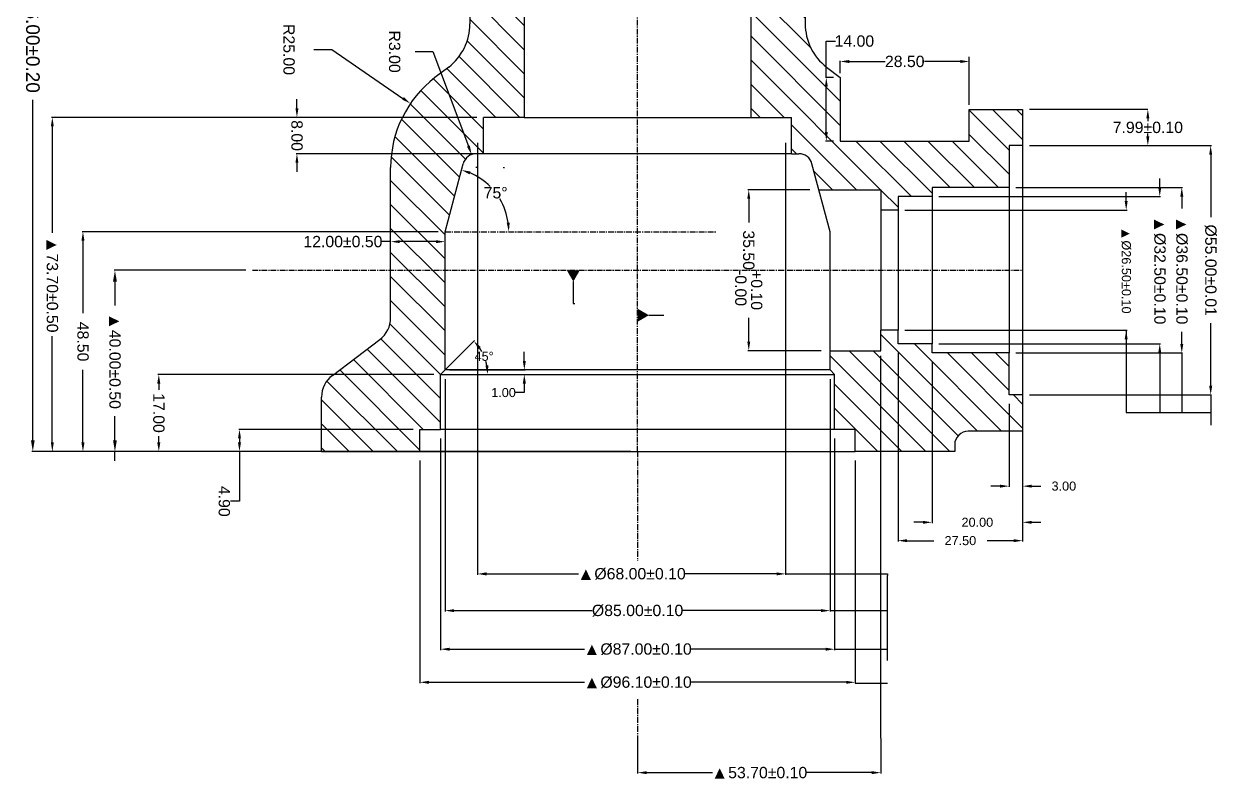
# Model space of a CAD drawing. Header units: inches. Extents: x -135 to 128, y -72 to 223.
# Drawn here: x -135.5 to 128.1, y -72.5 to 94.3 of the extents above; entities that cross this region are included whole.
import ezdxf
from ezdxf import colors
from ezdxf.entities.mleader import LeaderData, LeaderLine
from ezdxf.math import Vec2, Vec3

# ---------------------------------------------------------------- set-up
doc = ezdxf.new("R2010")
doc.units = ezdxf.units.IN
doc.header["$MEASUREMENT"] = 0
doc.linetypes.add('CENTER', pattern=[2, 1.25, -0.25, 0.25, -0.25])
doc.styles.get("Standard").update_dxf_attribs({"font": 'arial.ttf'})
doc.dimstyles.get("Standard").update_dxf_attribs({"dimtxt": 0.18, "dimasz": 0.18, "dimexe": 0.18, "dimexo": 0.0625, "dimgap": 0.09, "dimtad": 0, "dimtih": 1, "dimtoh": 1, "dimzin": 0, "dimdsep": 46, "dimtxsty": 'Standard', "dimcen": 0.09, "dimadec": 0, "dimazin": 0, "dimtfac": 1, "dimtofl": 0, "dimtmove": 0, "dimatfit": 3, "dimfxl": 1, "dimtolj": 1, "dimtzin": 0, "dimarcsym": 0})

# ---------------------------------------------------------------- blocks, each defined once
blk = doc.blocks.new('*D1')
at = {"color": 0, "lineweight": -2, "transparency": 16777216}
for p, q in [((86.5, 75.49), (112.63, 75.49)), ((112.63, 73.49), (112.63, 72.86)), ((112.63, 69.5), (112.63, 70.13)), ((86.5, 67.5), (112.63, 67.5))]:
    blk.add_line(p, q, dxfattribs=at)
at = {"color": 0, "transparency": 16777216}
for points in [[(112.29, 73.49), (112.96, 73.49), (112.63, 75.49)], [(112.29, 69.5), (112.96, 69.5), (112.63, 67.5)]]:
    blk.add_solid(points, dxfattribs=at)
at = {"layer": 'Defpoints', "color": 0, "transparency": 16777216}
for p in [(85, 75.49), (85, 67.5), (112.63, 67.5)]:
    blk.add_point(p, dxfattribs=at)
at = {"color": 0, "transparency": 16777216, "insert": (112.63, 71.49), "char_height": 2.5, "attachment_point": 5}
blk.add_mtext('\\A1;7.99±0.10', dxfattribs=at)
blk = doc.blocks.new('*D10')
at = {"color": 0, "lineweight": -2, "transparency": 16777216}
for p, q in [((-54.5, 46.3), (-56.5, 46.3)), ((-54.5, 45.99), (-54.5, 46.48)), ((-44.5, 46.3), (-52.5, 46.3)), ((-42.5, 46.08), (-42.5, 46.48))]:
    blk.add_line(p, q, dxfattribs=at)
at = {"color": 0, "transparency": 16777216}
for points in [[(-52.5, 46.63), (-52.5, 45.97), (-54.5, 46.3)], [(-44.5, 46.63), (-44.5, 45.97), (-42.5, 46.3)]]:
    blk.add_solid(points, dxfattribs=at)
at = {"layer": 'Defpoints', "color": 0, "transparency": 16777216}
for p in [(-54.5, 46.3), (-54.5, 45.92), (-42.5, 46.02)]:
    blk.add_point(p, dxfattribs=at)
at = {"color": 0, "transparency": 16777216, "insert": (-65.04, 46.3), "char_height": 2.5, "attachment_point": 5}
blk.add_mtext('\\A1;12.00±0.50', dxfattribs=at)
blk = doc.blocks.new('*D12')
at = {"color": 0, "lineweight": -2, "transparency": 16777216}
for p, q in [((-71.45, 88.68), (-67.51, 88.68)), ((-67.51, 88.68), (-51.78, 77.91)), ((-29.59, 62.65), (-29.41, 62.65)), ((-29.5, 62.56), (-29.5, 62.74))]:
    blk.add_line(p, q, dxfattribs=at)
at = {"color": 0, "transparency": 16777216}
blk.add_solid([(-51.59, 78.18), (-51.97, 77.63), (-50.13, 76.78)], dxfattribs=at)
at = {"layer": 'Defpoints', "color": 0, "transparency": 16777216}
for p in [(-50.13, 76.78), (-29.5, 62.65)]:
    blk.add_point(p, dxfattribs=at)
at = {"color": 0, "transparency": 16777216, "insert": (-76.95, 88.68), "char_height": 2.5, "attachment_point": 5, "rotation": 270}
blk.add_mtext('\\A1;R25.00', dxfattribs=at)
blk = doc.blocks.new('*D14')
at = {"color": 0, "lineweight": -2, "transparency": 16777216}
for p, q in [((-49.11, 88.22), (-45.16, 88.22)), ((-45.16, 88.22), (-37.35, 67.38)), ((-35.68, 62.7), (-35.5, 62.7)), ((-35.59, 62.61), (-35.59, 62.79))]:
    blk.add_line(p, q, dxfattribs=at)
at = {"color": 0, "transparency": 16777216}
blk.add_solid([(-37.03, 67.5), (-37.66, 67.26), (-36.64, 65.51)], dxfattribs=at)
at = {"layer": 'Defpoints', "color": 0, "transparency": 16777216}
for p in [(-36.64, 65.51), (-35.59, 62.7)]:
    blk.add_point(p, dxfattribs=at)
at = {"color": 0, "transparency": 16777216, "insert": (-53.64, 88.22), "char_height": 2.5, "attachment_point": 5, "rotation": 270}
blk.add_mtext('\\A1;R3.00', dxfattribs=at)
blk = doc.blocks.new('*D15')
at = {"color": 0, "lineweight": -2, "transparency": 16777216}
for start, end in [(44.8629, 66.8573), (8.1427, 30.8045)]:
    blk.add_arc((-42.5, 48.5), 14.08, start, end, dxfattribs=at)
at = {"color": 0, "transparency": 16777216}
for points in [[(-37.07, 61.14), (-36.86, 61.77), (-38.85, 62.1)], [(-28.22, 50.52), (-28.89, 50.47), (-28.42, 48.5)]]:
    blk.add_solid(points, dxfattribs=at)
at = {"layer": 'Defpoints', "color": 0, "transparency": 16777216}
for p in [(-38.49, 63.48), (-29.73, 54.45), (-42.5, 48.5), (-42.5, 48.5), (17.5, 48.5)]:
    blk.add_point(p, dxfattribs=at)
at = {"color": 0, "transparency": 16777216, "insert": (-31.33, 57.07), "char_height": 2.5, "attachment_point": 5}
blk.add_mtext('\\A1;75°', dxfattribs=at)
blk = doc.blocks.new('*D16')
at = {"color": 0, "lineweight": -2, "transparency": 16777216}
blk.add_line((-42.46, 18.04), (-36, 24.5), dxfattribs=at)
for start, end in [(29.2696, 33.9864), (11.0136, 16.0482)]:
    blk.add_arc((-43.5, 17), 10.42, start, end, dxfattribs=at)
at = {"color": 0, "transparency": 16777216}
for points in [[(-35.12, 22.61), (-34.6, 23.04), (-36.13, 24.37)], [(-32.94, 19.02), (-33.6, 18.96), (-33.08, 17)]]:
    blk.add_solid(points, dxfattribs=at)
at = {"layer": 'Defpoints', "color": 0, "transparency": 16777216}
for p in [(-33.43, 19.7), (-43.5, 17), (-43.5, 17), (-42.5, 18), (43.5, 17)]:
    blk.add_point(p, dxfattribs=at)
at = {"color": 0, "transparency": 16777216, "insert": (-33.87, 20.99), "char_height": 2, "attachment_point": 5}
blk.add_mtext('\\A1;45°', dxfattribs=at)
blk = doc.blocks.new('*D17')
at = {"color": 0, "lineweight": -2, "transparency": 16777216}
for p, q in [((-75.19, 75.7), (-75.19, 77.7)), ((-35.5, 73.7), (-75.37, 73.7)), ((-35.5, 65.7), (-75.37, 65.7)), ((-75.19, 63.7), (-75.19, 61.7))]:
    blk.add_line(p, q, dxfattribs=at)
at = {"color": 0, "transparency": 16777216}
for points in [[(-75.52, 75.7), (-74.86, 75.7), (-75.19, 73.7)], [(-75.52, 63.7), (-74.86, 63.7), (-75.19, 65.7)]]:
    blk.add_solid(points, dxfattribs=at)
at = {"layer": 'Defpoints', "color": 0, "transparency": 16777216}
for p in [(-34, 73.7), (-75.19, 65.7), (-34, 65.7)]:
    blk.add_point(p, dxfattribs=at)
at = {"color": 0, "transparency": 16777216, "insert": (-75.19, 69.7), "char_height": 2.5, "attachment_point": 5, "rotation": 270}
blk.add_mtext('\\A1;8.00', dxfattribs=at)
blk = doc.blocks.new('*D18')
at = {"color": 0, "lineweight": -2, "transparency": 16777216}
for p, q in [((-35.5, 73.7), (-129.36, 73.7)), ((-129.18, 71.7), (-129.18, 48.28)), ((-129.18, 2), (-129.18, 25.42)), ((-1.5, 0), (-129.36, 0))]:
    blk.add_line(p, q, dxfattribs=at)
at = {"color": 0, "transparency": 16777216}
for points in [[(-129.51, 71.7), (-128.85, 71.7), (-129.18, 73.7)], [(-129.51, 2), (-128.85, 2), (-129.18, 0)]]:
    blk.add_solid(points, dxfattribs=at)
at = {"layer": 'Defpoints', "color": 0, "transparency": 16777216}
for p in [(-34, 73.7), (0, 0), (-129.18, 0)]:
    blk.add_point(p, dxfattribs=at)
at = {"color": 0, "transparency": 16777216, "insert": (-129.18, 36.85), "char_height": 2.5, "attachment_point": 5, "rotation": 270}
blk.add_mtext('\\A1;{\\H1.08333x;▲}73.70±0.50', dxfattribs=at)
blk = doc.blocks.new('*D19')
at = {"color": 0, "lineweight": -2, "transparency": 16777216}
for p, q in [((-1.5, 186), (-133.67, 186)), ((-133.49, 183.5), (-133.49, 108.45)), ((-133.49, 2.5), (-133.49, 77.55)), ((-1.5, 0), (-133.67, 0))]:
    blk.add_line(p, q, dxfattribs=at)
at = {"color": 0, "transparency": 16777216}
for points in [[(-133.91, 183.5), (-133.07, 183.5), (-133.49, 186)], [(-133.91, 2.5), (-133.07, 2.5), (-133.49, 0)]]:
    blk.add_solid(points, dxfattribs=at)
at = {"layer": 'Defpoints', "color": 0, "transparency": 16777216}
for p in [(0, 186), (0, 0), (-133.49, 0)]:
    blk.add_point(p, dxfattribs=at)
at = {"color": 0, "transparency": 16777216, "insert": (-133.49, 93), "char_height": 3, "attachment_point": 5, "rotation": 270}
blk.add_mtext('\\A1;{\\H1.08333x;▲}186.00±0.20', dxfattribs=at)
blk = doc.blocks.new('*D20')
at = {"color": 0, "lineweight": -2, "transparency": 16777216}
for p, q in [((-44, 48.5), (-122.6, 48.5)), ((-122.42, 46.5), (-122.42, 30.51)), ((-122.42, 2), (-122.42, 17.99)), ((-1.5, 0), (-122.6, 0))]:
    blk.add_line(p, q, dxfattribs=at)
at = {"color": 0, "transparency": 16777216}
for points in [[(-122.76, 46.5), (-122.09, 46.5), (-122.42, 48.5)], [(-122.76, 2), (-122.09, 2), (-122.42, 0)]]:
    blk.add_solid(points, dxfattribs=at)
at = {"layer": 'Defpoints', "color": 0, "transparency": 16777216}
for p in [(-42.5, 48.5), (0, 0), (-122.42, 0)]:
    blk.add_point(p, dxfattribs=at)
at = {"color": 0, "transparency": 16777216, "insert": (-122.42, 24.25), "char_height": 2.5, "attachment_point": 5, "rotation": 270}
blk.add_mtext('\\A1;48.50', dxfattribs=at)
blk = doc.blocks.new('*D21')
at = {"color": 0, "lineweight": -2, "transparency": 16777216}
for p, q in [((-86.5, 40), (-115.54, 40)), ((-115.36, 37.5), (-115.36, 32.23)), ((-115.36, 2.5), (-115.36, 7.77)), ((-1.5, 0), (-115.54, 0))]:
    blk.add_line(p, q, dxfattribs=at)
at = {"color": 0, "transparency": 16777216}
for points in [[(-115.78, 37.5), (-114.94, 37.5), (-115.36, 40)], [(-115.78, 2.5), (-114.94, 2.5), (-115.36, 0)]]:
    blk.add_solid(points, dxfattribs=at)
at = {"layer": 'Defpoints', "color": 0, "transparency": 16777216}
for p in [(-85, 40), (0, 0), (-115.36, 0)]:
    blk.add_point(p, dxfattribs=at)
at = {"color": 0, "transparency": 16777216, "insert": (-115.36, 20), "char_height": 2.5, "attachment_point": 5, "rotation": 270}
blk.add_mtext('\\A1;{\\H1.08333x;▲}40.00±0.50', dxfattribs=at)
blk = doc.blocks.new('*D22')
at = {"color": 0, "lineweight": -2, "transparency": 16777216}
for p, q in [((-45, 17), (-105.86, 17)), ((-105.68, 15), (-105.68, 13.6)), ((-105.68, 2), (-105.68, 3.4)), ((-1.5, 0), (-105.86, 0))]:
    blk.add_line(p, q, dxfattribs=at)
at = {"color": 0, "transparency": 16777216}
for points in [[(-106.02, 15), (-105.35, 15), (-105.68, 17)], [(-106.02, 2), (-105.35, 2), (-105.68, 0)]]:
    blk.add_solid(points, dxfattribs=at)
at = {"layer": 'Defpoints', "color": 0, "transparency": 16777216}
for p in [(-43.5, 17), (0, 0), (-105.68, 0)]:
    blk.add_point(p, dxfattribs=at)
at = {"color": 0, "transparency": 16777216, "insert": (-105.68, 8.5), "char_height": 2.5, "attachment_point": 5, "rotation": 270}
blk.add_mtext('\\A1;17.00', dxfattribs=at)
blk = doc.blocks.new('*D23')
at = {"color": 0, "lineweight": -2, "transparency": 16777216}
for p, q in [((-49.55, 4.9), (-88.05, 4.9)), ((-87.87, 2.9), (-87.87, 2)), ((-49.55, 0), (-88.05, 0)), ((-87.87, 0), (-87.87, -10.97)), ((-87.87, -10.97), (-89.87, -10.97))]:
    blk.add_line(p, q, dxfattribs=at)
at = {"color": 0, "transparency": 16777216}
for points in [[(-88.2, 2.9), (-87.54, 2.9), (-87.87, 4.9)], [(-88.2, 2), (-87.54, 2), (-87.87, 0)]]:
    blk.add_solid(points, dxfattribs=at)
at = {"layer": 'Defpoints', "color": 0, "transparency": 16777216}
for p in [(-48.05, 4.9), (-87.87, 0), (-48.05, 0)]:
    blk.add_point(p, dxfattribs=at)
at = {"color": 0, "transparency": 16777216, "insert": (-91.24, -10.97), "char_height": 2.5, "attachment_point": 5, "rotation": 270}
blk.add_mtext('\\A1;4.90', dxfattribs=at)
blk = doc.blocks.new('*D24')
at = {"color": 0, "lineweight": -2, "transparency": 16777216}
for p, q in [((38.02, 57.75), (24.36, 57.75)), ((24.54, 55.75), (24.54, 50.53)), ((24.54, 24.25), (24.54, 29.47)), ((40.5, 22.25), (24.36, 22.25))]:
    blk.add_line(p, q, dxfattribs=at)
at = {"color": 0, "transparency": 16777216}
for points in [[(24.21, 55.75), (24.87, 55.75), (24.54, 57.75)], [(24.21, 24.25), (24.87, 24.25), (24.54, 22.25)]]:
    blk.add_solid(points, dxfattribs=at)
at = {"layer": 'Defpoints', "color": 0, "transparency": 16777216}
for p in [(40.02, 57.75), (24.54, 22.25), (42.5, 22.25)]:
    blk.add_point(p, dxfattribs=at)
at = {"color": 0, "transparency": 16777216, "insert": (24.54, 40), "char_height": 2.5, "attachment_point": 5, "rotation": 270}
blk.add_mtext('\\A1;35.50\\S+0.10^ -0.00;', dxfattribs=at)
blk = doc.blocks.new('*D25')
at = {"color": 0, "lineweight": -2, "transparency": 16777216}
for p, q in [((86.5, 67.5), (126.68, 67.5)), ((126.5, 65.5), (126.5, 51.69)), ((126.5, 14.5), (126.5, 28.31)), ((86.5, 12.5), (126.68, 12.5))]:
    blk.add_line(p, q, dxfattribs=at)
at = {"color": 0, "transparency": 16777216}
for points in [[(126.17, 65.5), (126.83, 65.5), (126.5, 67.5)], [(126.17, 14.5), (126.83, 14.5), (126.5, 12.5)]]:
    blk.add_solid(points, dxfattribs=at)
at = {"layer": 'Defpoints', "color": 0, "transparency": 16777216}
for p in [(85, 67.5), (85, 12.5), (126.5, 12.5)]:
    blk.add_point(p, dxfattribs=at)
at = {"color": 0, "transparency": 16777216, "insert": (126.5, 40), "char_height": 2.5, "attachment_point": 5, "rotation": 270}
blk.add_mtext('\\A1;%%C55.00±0.01', dxfattribs=at)
blk = doc.blocks.new('*D26')
at = {"color": 0, "lineweight": -2, "transparency": 16777216}
for p, q in [((83.5, 58.25), (120.3, 58.25)), ((120.12, 56.25), (120.12, 53.59)), ((120.12, 23.75), (120.12, 26.41)), ((83.5, 21.75), (120.3, 21.75))]:
    blk.add_line(p, q, dxfattribs=at)
at = {"color": 0, "transparency": 16777216}
for points in [[(119.79, 56.25), (120.46, 56.25), (120.12, 58.25)], [(119.79, 23.75), (120.46, 23.75), (120.12, 21.75)]]:
    blk.add_solid(points, dxfattribs=at)
at = {"layer": 'Defpoints', "color": 0, "transparency": 16777216}
for p in [(82, 58.25), (82, 21.75), (120.12, 21.75)]:
    blk.add_point(p, dxfattribs=at)
at = {"color": 0, "transparency": 16777216, "insert": (120.12, 40), "char_height": 2.5, "attachment_point": 5, "rotation": 270}
blk.add_mtext('\\A1;{\\H1.08333x;▲}%%C36.50±0.10', dxfattribs=at)
blk = doc.blocks.new('*D27')
at = {"color": 0, "lineweight": -2, "transparency": 16777216}
for p, q in [((115.26, 58.25), (115.26, 60.25)), ((66.5, 56.25), (115.44, 56.25)), ((66.5, 23.75), (115.44, 23.75)), ((115.26, 21.75), (115.26, 19.75))]:
    blk.add_line(p, q, dxfattribs=at)
at = {"color": 0, "transparency": 16777216}
for points in [[(114.92, 58.25), (115.59, 58.25), (115.26, 56.25)], [(114.92, 21.75), (115.59, 21.75), (115.26, 23.75)]]:
    blk.add_solid(points, dxfattribs=at)
at = {"layer": 'Defpoints', "color": 0, "transparency": 16777216}
for p in [(65, 56.25), (65, 23.75), (115.26, 23.75)]:
    blk.add_point(p, dxfattribs=at)
at = {"color": 0, "transparency": 16777216, "insert": (115.26, 40), "char_height": 2.5, "attachment_point": 5, "rotation": 270}
blk.add_mtext('\\A1;{\\H1.08333x;▲}%%C32.50±0.10', dxfattribs=at)
blk = doc.blocks.new('*D28')
at = {"color": 0, "lineweight": -2, "transparency": 16777216}
for p, q in [((107.85, 55.25), (107.85, 57.25)), ((59, 53.25), (108.03, 53.25)), ((59, 26.75), (108.03, 26.75)), ((107.85, 24.75), (107.85, 22.75))]:
    blk.add_line(p, q, dxfattribs=at)
at = {"color": 0, "transparency": 16777216}
for points in [[(107.52, 55.25), (108.18, 55.25), (107.85, 53.25)], [(107.52, 24.75), (108.18, 24.75), (107.85, 26.75)]]:
    blk.add_solid(points, dxfattribs=at)
at = {"layer": 'Defpoints', "color": 0, "transparency": 16777216}
for p in [(57.5, 53.25), (57.5, 26.75), (107.85, 26.75)]:
    blk.add_point(p, dxfattribs=at)
at = {"color": 0, "transparency": 16777216, "insert": (107.85, 40), "char_height": 2, "attachment_point": 5, "rotation": 270}
blk.add_mtext('\\A1;{\\H1.08333x;▲}%%C26.50±0.10', dxfattribs=at)
blk = doc.blocks.new('*D29')
at = {"color": 0, "lineweight": -2, "transparency": 16777216}
for p, q in [((41.66, 82.49), (41.66, 90.53)), ((41.66, 90.53), (43.66, 90.53)), ((43.22, 82.49), (41.48, 82.49)), ((41.66, 70.49), (41.66, 80.49)), ((43.22, 68.49), (41.48, 68.49))]:
    blk.add_line(p, q, dxfattribs=at)
at = {"color": 0, "transparency": 16777216}
for points in [[(41.33, 80.49), (41.99, 80.49), (41.66, 82.49)], [(41.33, 70.49), (41.99, 70.49), (41.66, 68.49)]]:
    blk.add_solid(points, dxfattribs=at)
at = {"layer": 'Defpoints', "color": 0, "transparency": 16777216}
for p in [(44.72, 82.49), (41.66, 68.49), (44.72, 68.49)]:
    blk.add_point(p, dxfattribs=at)
at = {"color": 0, "transparency": 16777216, "insert": (47.85, 90.53), "char_height": 2.5, "attachment_point": 5}
blk.add_mtext('\\A1;14.00', dxfattribs=at)
blk = doc.blocks.new('*D32')
at = {"color": 0, "lineweight": -2, "transparency": 16777216}
for p, q in [((-48.05, -2), (-48.05, -51.08)), ((48.05, -2), (48.05, -51.08)), ((-46.05, -50.9), (-11.68, -50.9)), ((46.05, -50.9), (11.68, -50.9))]:
    blk.add_line(p, q, dxfattribs=at)
at = {"color": 0, "transparency": 16777216}
for points in [[(-46.05, -50.57), (-46.05, -51.23), (-48.05, -50.9)], [(46.05, -50.57), (46.05, -51.23), (48.05, -50.9)]]:
    blk.add_solid(points, dxfattribs=at)
at = {"layer": 'Defpoints', "color": 0, "transparency": 16777216}
for p in [(-48.05, 0), (48.05, 0), (48.05, -50.9)]:
    blk.add_point(p, dxfattribs=at)
at = {"color": 0, "transparency": 16777216, "insert": (0, -50.9), "char_height": 2.5, "attachment_point": 5}
blk.add_mtext('\\A1;{\\H1.08333x;▲}%%C96.10±0.10', dxfattribs=at)
blk = doc.blocks.new('*D33')
at = {"color": 0, "lineweight": -2, "transparency": 16777216}
for p, q in [((-43.5, 2.9), (-43.5, -43.78)), ((43.5, 2.9), (43.5, -43.78)), ((-41.5, -43.6), (-11.68, -43.6)), ((41.5, -43.6), (11.68, -43.6))]:
    blk.add_line(p, q, dxfattribs=at)
at = {"color": 0, "transparency": 16777216}
for points in [[(-41.5, -43.27), (-41.5, -43.93), (-43.5, -43.6)], [(41.5, -43.27), (41.5, -43.93), (43.5, -43.6)]]:
    blk.add_solid(points, dxfattribs=at)
at = {"layer": 'Defpoints', "color": 0, "transparency": 16777216}
for p in [(-43.5, 4.9), (43.5, 4.9), (43.5, -43.6)]:
    blk.add_point(p, dxfattribs=at)
at = {"color": 0, "transparency": 16777216, "insert": (0, -43.6), "char_height": 2.5, "attachment_point": 5}
blk.add_mtext('\\A1;{\\H1.08333x;▲}%%C87.00±0.10', dxfattribs=at)
blk = doc.blocks.new('*D34')
at = {"color": 0, "lineweight": -2, "transparency": 16777216}
for p, q in [((-42.5, 16), (-42.5, -35.27)), ((42.5, 16), (42.5, -35.27)), ((-40.5, -35.09), (-10.02, -35.09)), ((40.5, -35.09), (10.02, -35.09))]:
    blk.add_line(p, q, dxfattribs=at)
at = {"color": 0, "transparency": 16777216}
for points in [[(-40.5, -34.76), (-40.5, -35.42), (-42.5, -35.09)], [(40.5, -34.76), (40.5, -35.42), (42.5, -35.09)]]:
    blk.add_solid(points, dxfattribs=at)
at = {"layer": 'Defpoints', "color": 0, "transparency": 16777216}
for p in [(-42.5, 18), (42.5, 18), (42.5, -35.09)]:
    blk.add_point(p, dxfattribs=at)
at = {"color": 0, "transparency": 16777216, "insert": (0, -35.09), "char_height": 2.5, "attachment_point": 5}
blk.add_mtext('\\A1;%%C85.00±0.10', dxfattribs=at)
blk = doc.blocks.new('*D35')
at = {"color": 0, "lineweight": -2, "transparency": 16777216}
for p, q in [((-35.33, 68.07), (-35.33, -27.17)), ((32.67, 68.07), (32.67, -27.17)), ((-33.33, -26.99), (-13.01, -26.99)), ((30.67, -26.99), (10.35, -26.99))]:
    blk.add_line(p, q, dxfattribs=at)
at = {"color": 0, "transparency": 16777216}
for points in [[(-33.33, -26.65), (-33.33, -27.32), (-35.33, -26.99)], [(30.67, -26.65), (30.67, -27.32), (32.67, -26.99)]]:
    blk.add_solid(points, dxfattribs=at)
at = {"layer": 'Defpoints', "color": 0, "transparency": 16777216}
for p in [(-35.33, 70.07), (32.67, 70.07), (32.67, -26.99)]:
    blk.add_point(p, dxfattribs=at)
at = {"color": 0, "transparency": 16777216, "insert": (-1.33, -26.99), "char_height": 2.5, "attachment_point": 5}
blk.add_mtext('\\A1;{\\H1.08333x;▲}%%C68.00±0.10', dxfattribs=at)
blk = doc.blocks.new('*D36')
at = {"color": 0, "lineweight": -2, "transparency": 16777216}
for p, q in [((-25, 20), (-25, 22)), ((-42.5, 17), (-24.82, 17)), ((-41.5, 18), (-24.82, 18)), ((-25, 15), (-25, 13)), ((-25, 13), (-27, 13))]:
    blk.add_line(p, q, dxfattribs=at)
at = {"color": 0, "transparency": 16777216}
for points in [[(-25.33, 20), (-24.66, 20), (-25, 18)], [(-25.33, 15), (-24.66, 15), (-25, 17)]]:
    blk.add_solid(points, dxfattribs=at)
at = {"layer": 'Defpoints', "color": 0, "transparency": 16777216}
for p in [(-43.5, 17), (-42.5, 18), (-25, 17)]:
    blk.add_point(p, dxfattribs=at)
at = {"color": 0, "transparency": 16777216, "insert": (-29.59, 13), "char_height": 2, "attachment_point": 5}
blk.add_mtext('\\A1;1.00', dxfattribs=at)
blk = doc.blocks.new('_DatumFilled')
at = {"color": 0, "linetype": 'ByBlock'}
blk.add_solid([(0, 0.58), (-1, 0), (0, -0.58)], dxfattribs=at)
blk = doc.blocks.new('*D39')
at = {"color": 0, "lineweight": -2, "transparency": 16777216}
for p, q in [((57.5, 21.75), (57.5, -19.84)), ((85, 21.75), (85, -19.84)), ((59.5, -19.66), (65.36, -19.66)), ((83, -19.66), (77.14, -19.66))]:
    blk.add_line(p, q, dxfattribs=at)
at = {"color": 0, "transparency": 16777216}
for points in [[(59.5, -19.32), (59.5, -19.99), (57.5, -19.66)], [(83, -19.32), (83, -19.99), (85, -19.66)]]:
    blk.add_solid(points, dxfattribs=at)
at = {"layer": 'Defpoints', "color": 0, "transparency": 16777216}
for p in [(57.5, 23.75), (85, 23.75), (85, -19.66)]:
    blk.add_point(p, dxfattribs=at)
at = {"color": 0, "transparency": 16777216, "insert": (71.25, -19.66), "char_height": 2, "attachment_point": 5}
blk.add_mtext('\\A1;27.50', dxfattribs=at)
blk = doc.blocks.new('*D40')
at = {"color": 0, "lineweight": -2, "transparency": 16777216}
for p, q in [((65, 19.75), (65, -15.79)), ((85, 19.75), (85, -15.79)), ((63, -15.61), (61, -15.61)), ((87, -15.61), (89, -15.61))]:
    blk.add_line(p, q, dxfattribs=at)
at = {"color": 0, "transparency": 16777216}
for points in [[(63, -15.28), (63, -15.94), (65, -15.61)], [(87, -15.28), (87, -15.94), (85, -15.61)]]:
    blk.add_solid(points, dxfattribs=at)
at = {"layer": 'Defpoints', "color": 0, "transparency": 16777216}
for p in [(65, 21.75), (85, 21.75), (85, -15.61)]:
    blk.add_point(p, dxfattribs=at)
at = {"color": 0, "transparency": 16777216, "insert": (75, -15.61), "char_height": 2, "attachment_point": 5}
blk.add_mtext('\\A1;20.00', dxfattribs=at)
blk = doc.blocks.new('*D41')
at = {"color": 0, "lineweight": -2, "transparency": 16777216}
for p, q in [((82, 10.5), (82, -7.81)), ((85, 10.5), (85, -7.81)), ((80, -7.63), (78, -7.63)), ((87, -7.63), (89, -7.63))]:
    blk.add_line(p, q, dxfattribs=at)
at = {"color": 0, "transparency": 16777216}
for points in [[(80, -7.3), (80, -7.97), (82, -7.63)], [(87, -7.3), (87, -7.97), (85, -7.63)]]:
    blk.add_solid(points, dxfattribs=at)
at = {"layer": 'Defpoints', "color": 0, "transparency": 16777216}
for p in [(82, 12.5), (85, 12.5), (85, -7.63)]:
    blk.add_point(p, dxfattribs=at)
at = {"color": 0, "transparency": 16777216, "insert": (94.09, -7.63), "char_height": 2, "attachment_point": 5}
blk.add_mtext('\\A1;3.00', dxfattribs=at)
blk = doc.blocks.new('*D43')
at = {"color": 0, "lineweight": -2, "transparency": 16777216}
for p, q in [((0, -63.3), (0, -71.01)), ((53.7, -63.3), (53.7, -71.01)), ((2, -70.83), (16.53, -70.83)), ((51.7, -70.83), (37.17, -70.83))]:
    blk.add_line(p, q, dxfattribs=at)
at = {"color": 0, "transparency": 16777216}
for points in [[(2, -70.5), (2, -71.16), (0, -70.83)], [(51.7, -70.5), (51.7, -71.16), (53.7, -70.83)]]:
    blk.add_solid(points, dxfattribs=at)
at = {"layer": 'Defpoints', "color": 0, "transparency": 16777216}
for p in [(0, -63.24), (53.7, -63.24), (53.7, -70.83)]:
    blk.add_point(p, dxfattribs=at)
at = {"color": 0, "transparency": 16777216, "insert": (26.85, -70.83), "char_height": 2.5, "attachment_point": 5}
blk.add_mtext('\\A1;{\\H1.08333x;▲}53.70±0.10', dxfattribs=at)
blk = doc.blocks.new('*D44')
at = {"color": 0, "lineweight": -2, "transparency": 16777216}
for p, q in [((44.72, 83.49), (44.72, 86.22)), ((46.72, 86.04), (54.65, 86.04)), ((71.22, 86.04), (63.3, 86.04)), ((73.22, 83.49), (73.22, 86.22))]:
    blk.add_line(p, q, dxfattribs=at)
at = {"color": 0, "transparency": 16777216}
for points in [[(46.72, 86.37), (46.72, 85.7), (44.72, 86.04)], [(71.22, 86.37), (71.22, 85.7), (73.22, 86.04)]]:
    blk.add_solid(points, dxfattribs=at)
at = {"layer": 'Defpoints', "color": 0, "transparency": 16777216}
for p in [(73.22, 86.04), (44.72, 82.49), (73.22, 82.49)]:
    blk.add_point(p, dxfattribs=at)
at = {"color": 0, "transparency": 16777216, "insert": (58.97, 86.04), "char_height": 2.5, "attachment_point": 5}
blk.add_mtext('\\A1;28.50', dxfattribs=at)

msp = doc.modelspace()

# ---------------------------------------------------------------- hatches: boundary and pattern name
h = msp.add_hatch()
h.set_pattern_fill('ANSI31', color=256, scale=30, angle=90)
h.paths.add_polyline_path([(-25, 184.974), (-26.026, 186), (-46.05, 186), (-46.05, 179), (-61.5, 179), (-61.5, 153), (-45, 153), (-45, 151), (-42.991, 150.997, -0.4137747), (-37, 144.997), (-37, 94.331, -0.2331094), (-41.693, 84.812), (-44.723, 82.485, 0.2331094), (-54.5, 62.655), (-54.5, 49.719), (-54.5, 40), (-42.5, 40), (-42.5, 48.5), (-38.487, 63.476, -0.3394543), (-35.589, 65.7), (-34, 65.7), (-34, 73.7), (-25, 73.7)])
h.paths.add_polyline_path([(61.5, 179), (46.05, 179), (46.05, 186), (26.026, 186), (25, 184.974), (25, 73.7), (34, 73.7), (34, 65.7), (35.589, 65.7, -0.3394543), (38.487, 63.476), (40.021, 57.75), (53.7, 57.75), (53.7, 53.25), (57.5, 53.25), (57.5, 56.25), (65, 56.25), (65, 58.25), (82, 58.25), (82, 67.5), (85, 67.5), (85, 75.485), (73.223, 75.485), (73.223, 68.485), (44.723, 68.485), (44.723, 82.485), (41.693, 84.812, -0.2331094), (37, 94.331), (37, 144.997, -0.4137747), (42.991, 150.997), (45, 151), (45, 153), (61.5, 153)])
h.paths.add_polyline_path([(82.5, 179), (71.5, 179), (71.5, 153), (82.5, 153)], flags=17)
h.paths.add_polyline_path([(-42.5, 40), (-54.5, 40), (-54.5, 29.497, -0.2352965), (-56.886, 24.707), (-67.365, 16.8, 0.2352965), (-69.751, 12.011), (-69.751, 0), (-48.05, 0), (-48.05, 4.9), (-43.5, 4.9), (-43.5, 17), (-42.5, 18)])
h.paths.add_polyline_path([(85, 12.5), (82, 12.5), (82, 21.75), (65, 21.75), (65, 23.75), (57.5, 23.75), (57.5, 26.75), (53.7, 26.75), (53.7, 22.25), (42.5, 22.25), (42.5, 18), (43.5, 17), (43.5, 4.9), (48.05, 4.9), (48.05, 0), (70, 0), (70, 1.514, -0.4142136), (73, 4.514), (85, 4.514)])

# ---------------------------------------------------------------- linework, layer by layer
for p, q in [((-25, 184.974), (-25, 73.7)), ((25, 184.974), (25, 73.7)), ((-37, 144.997), (-37, 94.331)), ((37, 144.997), (37, 94.331)), ((73.223, 76.505), (73.223, 87.058)), ((-41.693, 84.812), (-44.723, 82.485)), ((41.693, 84.812), (44.723, 82.485)), ((44.723, 82.485), (44.723, 68.485)), ((73.223, 68.485), (73.223, 75.485)), ((73.223, 75.485), (85, 75.485)), ((85, 75.485), (85, 67.5)), ((-34, 65.7), (-34, 73.7)), ((-25, 73.7), (-34, 73.7)), ((-25, 73.7), (25, 73.7)), ((25, 73.7), (34, 73.7)), ((34, 65.7), (34, 73.7)), ((44.723, 68.485), (73.223, 68.485)), ((85, 67.5), (82, 67.5)), ((82, 67.5), (82, 58.25)), ((85, 67.5), (85, 12.5)), ((-42.5, 48.5), (-38.487, 63.476)), ((-34, 65.7), (-35.589, 65.7)), ((34, 65.7), (-34, 65.7)), ((34, 65.7), (35.589, 65.7)), ((42.5, 48.5), (38.487, 63.476)), ((-54.5, 49.719), (-54.5, 62.655)), ((82, 58.25), (65, 58.25)), ((65, 58.25), (65, 56.25)), ((82, 58.25), (82, 21.75)), ((40.021, 57.75), (53.7, 57.75)), ((53.7, 57.75), (53.7, 53.25)), ((65, 56.25), (57.5, 56.25)), ((57.5, 56.25), (57.5, 53.25)), ((65, 56.25), (65, 23.75)), ((57.5, 53.25), (53.7, 53.25)), ((53.7, 53.25), (53.7, 26.75)), ((57.5, 53.25), (57.5, 26.75)), ((-54.5, 40), (-54.5, 49.719)), ((-42.5, 18), (-42.5, 48.5)), ((42.5, 18), (42.5, 48.5)), ((-54.5, 29.497), (-54.5, 40)), ((57.5, 26.75), (53.7, 26.75)), ((53.7, 22.25), (53.7, 26.75)), ((57.5, 23.75), (57.5, 26.75)), ((107.85, 26.75), (107.85, 8.638)), ((-67.365, 16.8), (-56.886, 24.707)), ((65, 23.75), (57.5, 23.75)), ((65, 21.75), (65, 23.75)), ((42.5, 22.25), (53.7, 22.25)), ((53.7, -63.236), (53.7, 21.124)), ((82, 21.75), (65, 21.75)), ((82, 12.5), (82, 21.75)), ((120.122, 21.75), (120.122, 8.638)), ((115.258, 19.75), (115.258, 8.638)), ((-43.5, 17), (-42.5, 18)), ((-43.5, 4.9), (-43.5, 17)), ((-43.5, 17), (43.5, 17)), ((42.5, 18), (-42.5, 18)), ((43.5, 17), (42.5, 18)), ((43.5, 4.9), (43.5, 17)), ((-69.751, 0), (-69.751, 12.011)), ((85, 12.5), (82, 12.5)), ((85, 12.5), (85, 4.514)), ((126.501, 12.5), (126.501, 5.844)), ((107.85, 8.638), (126.681, 8.638)), ((-48.05, 0), (-48.05, 4.9)), ((-48.05, 4.9), (-43.5, 4.9)), ((43.5, 4.9), (-43.5, 4.9)), ((48.05, 4.9), (43.5, 4.9)), ((48.05, 0), (48.05, 4.9)), ((85, 4.514), (73, 4.514)), ((-69.751, 0), (-48.05, 0)), ((-48.05, 0), (48.05, 0)), ((70, 0), (48.05, 0)), ((70, 1.514), (70, 0)), ((-115.36, -2.076), (-115.36, 0)), ((32.669, -26.987), (55.196, -26.987)), ((55.196, -26.987), (55.196, -27.367)), ((55.196, -46.079), (55.196, -27.367)), ((42.5, -35.089), (55.196, -35.089)), ((43.5, -43.601), (55.196, -43.601)), ((48.05, -51.079), (55.196, -51.079))]:
    msp.add_line(p, q)
at = {"linetype": 'CENTER'}
for p, q in [((0, 0), (0, 186)), ((-42.5, 48.5), (17.5, 48.5)), ((-85, 40), (85, 40)), ((0, 0), (0, -24.076)), ((0, -54.611), (0, -63.236))]:
    msp.add_line(p, q, dxfattribs=at)
for centre, radius, start, end in [((-49, 94.331), 12, 307.51258, 0), ((49, 94.331), 12, 180, 232.48742), ((-29.5, 62.655), 25, 127.51258, 180), ((-35.589, 62.7), 3, 90, 165), ((35.589, 62.7), 3, 15, 90), ((-60.5, 29.497), 6, 307.03741, 0), ((-63.751, 12.011), 6, 127.03741, 180), ((73, 1.514), 3, 90, 180)]:
    msp.add_arc(centre, radius, start, end)

# ---------------------------------------------------------------- dimensions: what is measured, and where the dimension line sits
for base, p1, p2, text, override, picture, middle in [((-133.491, 0), (0, 186), (0, 0), '{\\H1.08333x;▲}<>', {"dimtxt": 3, "dimasz": 2.5, "dimexo": 1.5, "dimgap": 2, "dimdec": 2, "dimtol": 1, "dimlim": 0, "dimtp": 0.2, "dimtm": 0.2, "dimtdec": 2}, '*D19', (-133.491, 93)), ((107.85, 26.75), (57.5, 53.25), (57.5, 26.75), '{\\H1.08333x;▲}%%C<>', {"dimtxt": 2, "dimasz": 2, "dimexo": 1.5, "dimgap": 2, "dimdec": 2, "dimtol": 1, "dimlim": 0, "dimtp": 0.1, "dimtm": 0.1, "dimtdec": 2}, '*D28', (107.85, 40))]:
    dim = msp.add_linear_dim(base=base, p1=p1, p2=p2, angle=90, text=text, dimstyle='Standard', override=override)
    dim.commit()
    dim.dimension.update_dxf_attribs({"geometry": picture, "text_midpoint": middle, "dimtype": 160, "text_rotation": 270})
for center, mpoint, picture, middle in [((-29.5, 62.655), (-50.127, 76.78), '*D12', (-76.954, 88.684)), ((-35.589, 62.7), (-36.643, 65.509), '*D14', (-53.635, 88.215))]:
    dim = msp.add_radius_dim(center=center, mpoint=mpoint, dimstyle='Standard', override={"dimtxt": 2.5, "dimasz": 2, "dimdec": 2})
    dim.commit()
    dim.dimension.update_dxf_attribs({"geometry": picture, "text_midpoint": middle, "dimtype": 164, "text_rotation": 270})
for base, p1, p2, override, picture, middle in [((41.661, 68.485), (44.723, 82.485), (44.723, 68.485), {"dimtxt": 2.5, "dimasz": 2, "dimexo": 1.5, "dimdec": 2}, '*D29', (47.847, 90.528)), ((-24.997, 17), (-42.5, 18), (-43.5, 17), {"dimtxt": 2, "dimasz": 2, "dimexo": 1, "dimdec": 2}, '*D36', (-29.587, 13))]:
    dim = msp.add_linear_dim(base=base, p1=p1, p2=p2, angle=90, dimstyle='Standard', override=override)
    dim.commit()
    dim.dimension.update_dxf_attribs({"geometry": picture, "text_midpoint": middle, "dimtype": 160})
dim = msp.add_linear_dim(base=(73.223, 86.037), p1=(44.723, 82.485), p2=(73.223, 82.485), dimstyle='Standard', override={"dimtxt": 2.5, "dimasz": 2, "dimexo": 1})
dim.commit()
dim.dimension.update_dxf_attribs({"geometry": '*D44', "text_midpoint": (58.973, 86.037), "dimtype": 160})
for base, p1, p2, override, picture, middle in [((-75.191, 65.7), (-34, 73.7), (-34, 65.7), {"dimtxt": 2.5, "dimasz": 2, "dimexo": 1.5, "dimdec": 2}, '*D17', (-75.191, 69.7)), ((24.539, 22.25), (40.021, 57.75), (42.5, 22.25), {"dimtxt": 2.5, "dimasz": 2, "dimexo": 2, "dimgap": 2, "dimtol": 1, "dimtp": 0.1}, '*D24', (24.539, 40)), ((-122.422, 0), (-42.5, 48.5), (0, 0), {"dimtxt": 2.5, "dimasz": 2, "dimexo": 1.5, "dimgap": 2, "dimtad": 0, "dimtih": 0, "dimtoh": 0, "dimdec": 2, "dimtix": 1, "dimtofl": 1, "dimtmove": 1}, '*D20', (-122.422, 24.25)), ((-105.684, 0), (-43.5, 17), (0, 0), {"dimtxt": 2.5, "dimasz": 2, "dimexo": 1.5, "dimgap": 1, "dimdec": 2}, '*D22', (-105.684, 8.5))]:
    dim = msp.add_linear_dim(base=base, p1=p1, p2=p2, angle=90, dimstyle='Standard', override=override)
    dim.commit()
    dim.dimension.update_dxf_attribs({"geometry": picture, "text_midpoint": middle, "text_rotation": 270})
dim = msp.add_linear_dim(base=(112.6264, 67.5), p1=(85, 75.4855), p2=(85, 67.5), angle=90, dimstyle='Standard', override={"dimtxt": 2.5, "dimasz": 2, "dimexe": 0, "dimexo": 1.5, "dimdec": 2, "dimdle": 0, "dimtol": 1, "dimtp": 0.1, "dimtm": 0.1, "dimtdec": 2})
dim.commit()
dim.dimension.update_dxf_attribs({"geometry": '*D1', "text_midpoint": (112.6264, 71.4927)})
for base, p1, p2, text, override, picture, middle in [((-129.179, 0), (-34, 73.7), (0, 0), '{\\H1.08333x;▲}<>', {"dimtxt": 2.5, "dimasz": 2, "dimexo": 1.5, "dimgap": 1.2, "dimdec": 2, "dimtol": 1, "dimlim": 0, "dimtp": 0.5, "dimtm": 0.5, "dimtdec": 2}, '*D18', (-129.179, 36.85)), ((126.501, 12.5), (85, 67.5), (85, 12.5), '%%C<>', {"dimtxt": 2.5, "dimasz": 2, "dimexo": 1.5, "dimgap": 2, "dimdec": 2, "dimtol": 1, "dimlim": 0, "dimtp": 0.01, "dimtm": 0.01, "dimtdec": 2}, '*D25', (126.501, 40)), ((115.258, 23.75), (65, 56.25), (65, 23.75), '{\\H1.08333x;▲}%%C<>', {"dimtxt": 2.5, "dimasz": 2, "dimexo": 1.5, "dimgap": 2, "dimdec": 2, "dimtol": 1, "dimlim": 0, "dimtp": 0.1, "dimtm": 0.1, "dimtdec": 2}, '*D27', (115.258, 40)), ((120.122, 21.75), (82, 58.25), (82, 21.75), '{\\H1.08333x;▲}%%C<>', {"dimtxt": 2.5, "dimasz": 2, "dimexo": 1.5, "dimgap": 2, "dimdec": 2, "dimtol": 1, "dimlim": 0, "dimtp": 0.1, "dimtm": 0.1, "dimtdec": 2}, '*D26', (120.122, 40)), ((-115.36, 0), (-85, 40), (0, 0), '{\\H1.08333x;▲}<>', {"dimtxt": 2.5, "dimasz": 2.5, "dimexo": 1.5, "dimgap": 2, "dimdec": 2, "dimtol": 1, "dimlim": 0, "dimtp": 0.5, "dimtm": 0.5, "dimtdec": 2}, '*D21', (-115.36, 20))]:
    dim = msp.add_linear_dim(base=base, p1=p1, p2=p2, angle=90, text=text, dimstyle='Standard', override=override)
    dim.commit()
    dim.dimension.update_dxf_attribs({"geometry": picture, "text_midpoint": middle, "text_rotation": 270})
for base, p1, p2, text, picture, middle in [((32.669, -26.987), (-35.331, 70.066), (32.669, 70.066), '{\\H1.08333x;▲}%%C<>', '*D35', (-1.331, -26.987)), ((42.5, -35.089), (-42.5, 18), (42.5, 18), '%%C<>', '*D34', (0, -35.089)), ((43.5, -43.601), (-43.5, 4.9), (43.5, 4.9), '{\\H1.08333x;▲}%%C<>', '*D33', (0, -43.601))]:
    dim = msp.add_linear_dim(base=base, p1=p1, p2=p2, text=text, dimstyle='Standard', override={"dimtxt": 2.5, "dimasz": 2, "dimexo": 2, "dimdec": 2, "dimtol": 1, "dimtp": 0.1, "dimtm": 0.1, "dimtdec": 2})
    dim.commit()
    dim.dimension.update_dxf_attribs({"geometry": picture, "text_midpoint": middle, "dimtype": 160})
for base, line1, line2, override, picture, middle in [((-29.735, 54.452), ((-42.5, 48.5), (17.5, 48.5)), ((-42.5, 48.5), (-38.487, 63.476)), {"dimtxt": 2.5, "dimasz": 2}, '*D15', (-31.326, 57.074)), ((-33.434, 19.697), ((-43.5, 17), (43.5, 17)), ((-43.5, 17), (-42.5, 18)), {"dimtxt": 2, "dimasz": 2}, '*D16', (-33.873, 20.988))]:
    dim = msp.add_angular_dim_2l(base=base, line1=line1, line2=line2, dimstyle='Standard', override=override)
    dim.commit()
    dim.dimension.update_dxf_attribs({"geometry": picture, "text_midpoint": middle})
for base, p1, p2, override, picture, middle in [((-54.5, 46.302), (-42.5, 46.018), (-54.5, 45.924), {"dimtxt": 2.5, "dimasz": 2, "dimdec": 2, "dimtol": 1, "dimtp": 0.5, "dimtm": 0.5, "dimtdec": 2}, '*D10', (-65.043, 46.302)), ((85, -19.655), (57.5, 23.75), (85, 23.75), {"dimtxt": 2, "dimasz": 2, "dimexo": 2, "dimgap": 2.5}, '*D39', (71.25, -19.655)), ((85, -15.611), (65, 21.75), (85, 21.75), {"dimtxt": 2, "dimasz": 2, "dimexo": 2, "dimgap": 2.5}, '*D40', (75, -15.611)), ((85, -7.633), (82, 12.5), (85, 12.5), {"dimtxt": 2, "dimasz": 2, "dimexo": 2, "dimgap": 2.5}, '*D41', (94.093, -7.633))]:
    dim = msp.add_linear_dim(base=base, p1=p1, p2=p2, dimstyle='Standard', override=override)
    dim.commit()
    dim.dimension.update_dxf_attribs({"geometry": picture, "text_midpoint": middle})
dim = msp.add_linear_dim(base=(-87.869, 0), p1=(-48.05, 4.9), p2=(-48.05, 0), angle=90, dimstyle='Standard', override={"dimtxt": 2.5, "dimasz": 2, "dimexo": 1.5, "dimdec": 2})
dim.commit()
dim.dimension.update_dxf_attribs({"geometry": '*D23', "text_midpoint": (-91.236, -10.974), "dimtype": 160, "text_rotation": 270})
for base, p1, p2, text, override, picture, middle in [((48.05, -50.899), (-48.05, 0), (48.05, 0), '{\\H1.08333x;▲}%%C<>', {"dimtxt": 2.5, "dimasz": 2, "dimexo": 2, "dimgap": 0.09, "dimdec": 2, "dimtol": 1, "dimlim": 0, "dimtp": 0.1, "dimtm": 0.1, "dimtdec": 2}, '*D32', (0, -50.899)), ((53.7, -70.831), (0, -63.236), (53.7, -63.236), '{\\H1.08333x;▲}<>', {"dimtxt": 2.5, "dimasz": 2, "dimgap": 0.09, "dimtol": 1, "dimlim": 0, "dimtp": 0.1, "dimtm": 0.1}, '*D43', (26.85, -70.831))]:
    dim = msp.add_linear_dim(base=base, p1=p1, p2=p2, text=text, dimstyle='Standard', override=override)
    dim.commit()
    dim.dimension.update_dxf_attribs({"geometry": picture, "text_midpoint": middle})

# ---------------------------------------------------------------- leaders
ml = msp.add_multileader_mtext('Standard')
ml.set_content('', color=256)
ml.set_leader_properties()
ml.set_arrow_properties(name='DATUMFILLED')
ml.build(insert=Vec2(0, 0))
ml.multileader.update_dxf_attribs({"dogleg_length": 0.36, "arrow_head_size": 2.5})
ctx = ml.context
ctx.base_point, ctx.char_height, ctx.arrow_head_size, ctx.landing_gap_size, ctx.plane_origin = Vec3(-13.821, 32.641), 0.18, 2.5, 0.09, Vec3(-14.181, 40)
notes = []
notes.append((ctx, [(0, (1, 1, 0), (-14.181, 32.641), (1, 0), 0.36, [(0, [(-14.181, 40)], 0, [])])]))
ctx.mtext.insert, ctx.mtext.flow_direction = Vec3(-13.731, 32.731), 5
ml = msp.add_multileader_mtext('Standard')
ml.set_content('', color=256)
ml.set_leader_properties()
ml.set_arrow_properties(name='DATUMFILLED')
ml.build(insert=Vec2(0, 0))
ml.multileader.update_dxf_attribs({"has_dogleg": 0, "dogleg_length": 0.36, "arrow_head_size": 2.5})
ctx = ml.context
ctx.base_point, ctx.char_height, ctx.arrow_head_size, ctx.landing_gap_size, ctx.plane_origin = Vec3(5.82, 30.072), 0.18, 2.5, 0.09, Vec3(0, 30.072)
notes.append((ctx, [(0, (1, 1, 0), (5.46, 30.072), (1, 0), 0.36, [(0, [(0, 30.072)], 0, [])])]))
ctx.mtext.insert, ctx.mtext.flow_direction = Vec3(5.91, 30.162), 5
for ctx, leaders in notes:
    for number, flags, end, landing, length, lines in leaders:
        leader = LeaderData()
        leader.index, (leader.has_last_leader_line, leader.has_dogleg_vector, leader.attachment_direction) = number, flags
        leader.last_leader_point, leader.dogleg_vector, leader.dogleg_length = Vec3(end), Vec3(landing), length
        for number, points, colour, breaks in lines:
            line = LeaderLine()
            line.index, line.vertices, line.color, line.breaks = number, Vec3.list(points), colors.encode_raw_color(colour), breaks
            leader.lines.append(line)
        ctx.leaders.append(leader)

doc.saveas('drawing.dxf')
